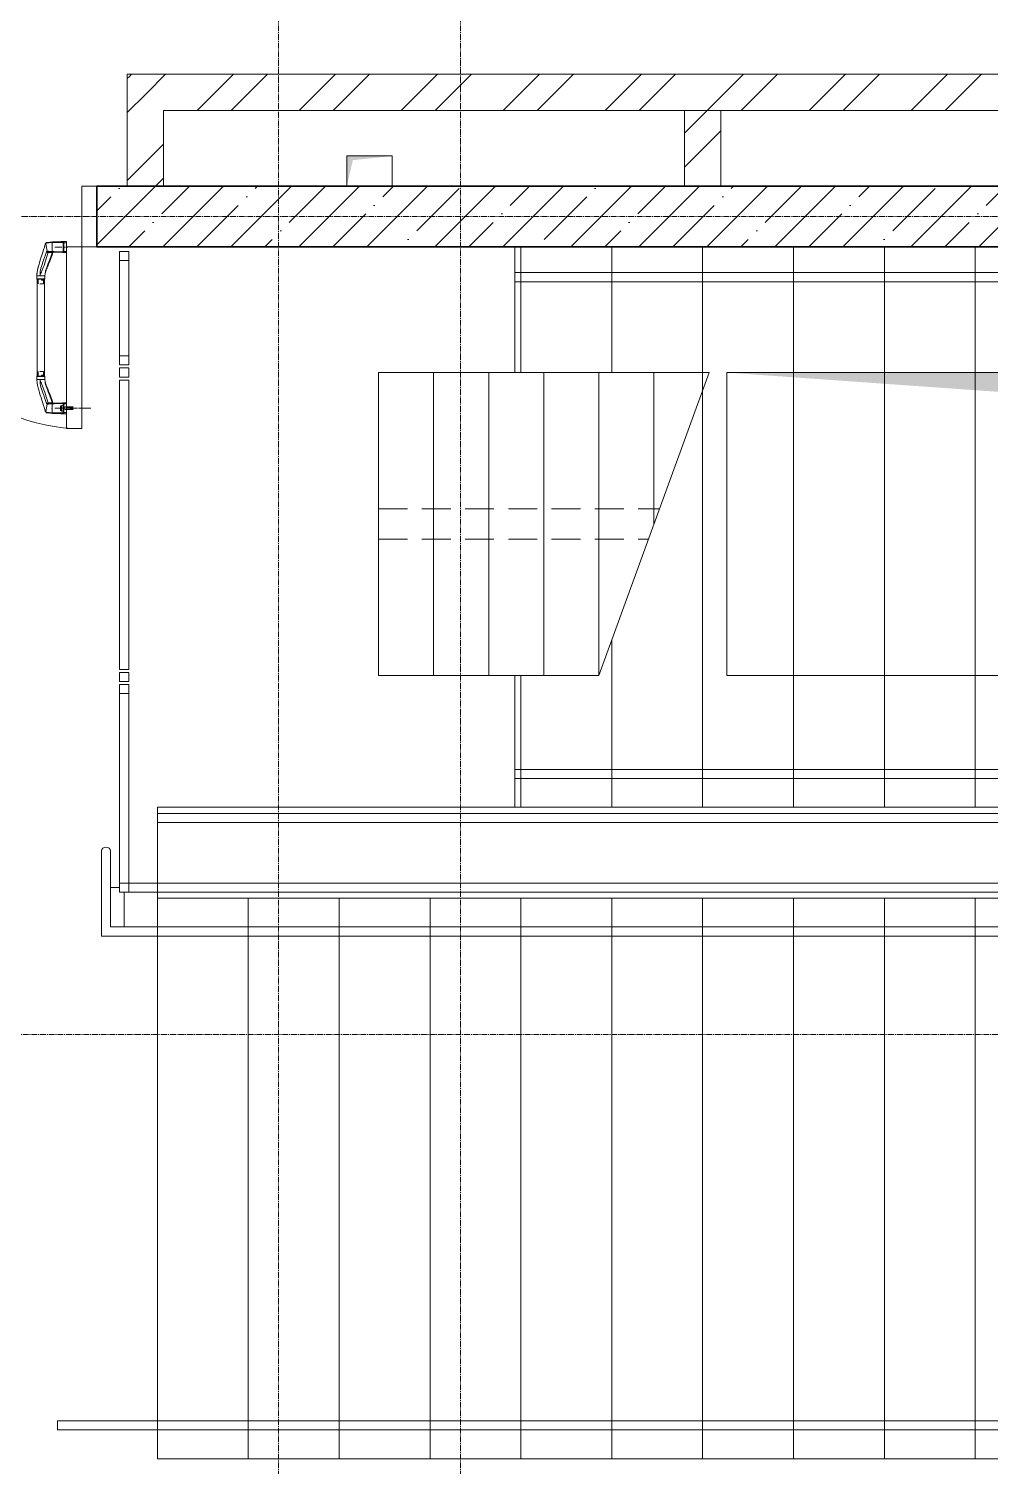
# Model space of a CAD drawing. Header units: millimetres. Extents: x -231292 to 573618, y -153144 to 564035.
# Drawn here: x 114704 to 117878, y 434977 to 439722 of the extents above; entities that cross this region are included whole.
import ezdxf

# ---------------------------------------------------------------- set-up
doc = ezdxf.new("R2010")
doc.units = ezdxf.units.MM
for name, pattern in [('CENTER2', [28.575, 19.05, -3.175, 3.175, -3.175]), ('CENTERLINE', [30, 12, -1.5, 3, -1.5, 12]), ('HIDDEN', [9.525, 6.35, -3.175])]:
    doc.linetypes.add(name, pattern=pattern)
doc.layers.get('0').update_dxf_attribs({"color": 250})
for name, color, linetype, lineweight in [('АР_Двери', 250, 'Continuous', 9), ('АР_Двери_внутренние_антипаника', 250, 'Continuous', 0), ('АР_ЛК_Перила', 250, 'Continuous', 0), ('АР_Стены ЖБ', 250, 'Continuous', 35), ('АР_Стены кирпич', 250, 'Continuous', 20), ('АР_Ф_ЛК', 250, 'Continuous', 5), ('АР_Штриховка', 250, 'Continuous', 0), ('КМ_конструкции', 250, 'Continuous', 5), ('ОВ_Кондиционирование', 250, 'Continuous', 5), ('РД_Ограждения', 250, 'Continuous', 5), ('РД_Оси_100', 250, 'Continuous', 0)]:
    doc.layers.add(name, color=color, linetype=linetype, lineweight=lineweight)
doc.layers.add('АР_Делит', color=250, linetype='Continuous', lineweight=0, plot=False)

# ---------------------------------------------------------------- blocks, each defined once
blk = doc.blocks.new('otv')
at = {"linetype": 'Continuous'}
blk.add_lwpolyline([(0, -1), (0, 0), (1, 0), (1, -1)], close=True, dxfattribs=at)
blk.add_solid([(0, -1), (0, 0), (0.1346, -0.1366), (1, 0)], dxfattribs=at)
blk = doc.blocks.new('ghs')
at = {"layer": 'КМ_конструкции', "lineweight": 0}
for points in [[(689815.5, -150513), (689785.5, -150513), (689785.5, -150543), (689815.5, -150543)], [(690130.5, -150513), (690160.5, -150513), (690160.5, -150543), (690130.5, -150543)], [(690170.5, -150513), (690200.5, -150513), (690200.5, -150543), (690170.5, -150543)], [(690210.5, -150543), (691165.5, -150543), (691165.5, -150513), (690210.5, -150513)], [(691175.5, -150513), (691205.5, -150513), (691205.5, -150543), (691175.5, -150543)], [(691215.5, -150513), (691245.5, -150513), (691245.5, -150543), (691215.5, -150543)], [(691870.5, -150513), (691900.5, -150513), (691900.5, -150543), (691870.5, -150543)]]:
    blk.add_lwpolyline(points, close=True, dxfattribs=at)
blk = doc.blocks.new('UUNEW01NEW00')
at = {"layer": 'АР_Двери_внутренние_антипаника', "color": 40, "linetype": 'Continuous'}
for p, q in [((-9.1, 24), (9.1, 24)), ((-9.1, 19.3), (-9.1, 24)), ((9.1, 24), (9.1, 19.3)), ((-8.8, 1.3), (-13.2, -0.1)), ((-9, 18.2), (-9.1, 19.3)), ((-9, 17.1), (-9, 18.2)), ((-8.5, 1.5), (-9, 17.1)), ((-8.5, 1.5), (-8.8, 1.3)), ((8.3, 0.5), (8, -3.9)), ((-53, -19.5), (-53, -12.4)), ((-53, -24.6), (-53, -19.5)), ((-47.5, -11.9), (-52.5, -11.9)), ((-47.5, -11.9), (-46.3, -11.8)), ((-45.1, -11.7), (-46.3, -11.8)), ((-44.4, -11.5), (-45.1, -11.7)), ((-42.2, -11), (-44.4, -11.6)), ((-40, -10.4), (-42.2, -11)), ((-38, -9.7), (-40, -10.4)), ((-36.1, -9), (-38, -9.7)), ((-37.6, -23.9), (-36.2, -23.6)), ((-36.2, -23.6), (-35.1, -23.3)), ((-34.2, -8.3), (-36.1, -9)), ((-35.1, -23.3), (-34.2, -23.1)), ((-32.1, -7.5), (-34.2, -8.3)), ((-34.2, -23.1), (-33.1, -22.8)), ((-33.1, -22.8), (-31.7, -22.5)), ((-30.3, -6.7), (-32.1, -7.5)), ((-31.7, -22.5), (-30.1, -22)), ((-28.2, -5.9), (-30.3, -6.7)), ((-30.1, -22), (-28.2, -21.5)), ((-25.9, -4.9), (-28.2, -5.9)), ((-28.2, -21.5), (-26, -20.8)), ((-26, -20.8), (-23.3, -20)), ((-23.3, -3.9), (-25.9, -4.9)), ((-20.4, -2.7), (-23.3, -3.9)), ((-23.3, -20), (-20.2, -19.1)), ((-17, -1.5), (-20.4, -2.7)), ((-20.2, -19.1), (-17.7, -18.3)), ((-17.7, -18.3), (-14.9, -17.4)), ((-13.2, -0.1), (-17, -1.5)), ((-14.9, -17.4), (-11.8, -16.4)), ((-11.8, -16.4), (-8.3, -15.3)), ((-8.3, -15.3), (-4.5, -14.1)), ((-4.5, -14.1), (-0.2, -12.7)), ((-0.2, -12.7), (4.6, -11.2)), ((4.6, -11.2), (5.6, -10.9)), ((5.6, -10.9), (6.4, -10.5)), ((6.4, -10.5), (7.3, -9.6)), ((7.3, -9.6), (7.6, -8.9)), ((7.6, -8.9), (7.7, -8.7)), ((8, -3.9), (7.7, -8.6)), ((7.7, -8.7), (7.7, -8.6)), ((-52.5, -25.1), (-47.5, -25.1)), ((-47.5, -25.1), (-45.1, -25)), ((-45.1, -25), (-44.1, -24.9)), ((-44.1, -24.9), (-43.6, -24.9)), ((-43.6, -24.9), (-43, -24.8)), ((-43, -24.8), (-42.4, -24.8)), ((-42.4, -24.8), (-41.8, -24.7)), ((-41.8, -24.7), (-41.1, -24.6)), ((-41.1, -24.6), (-39.3, -24.3)), ((-39.3, -24.3), (-37.6, -23.9))]:
    blk.add_line(p, q, dxfattribs=at)
at = {"layer": 'АР_Двери_внутренние_антипаника', "color": 1, "linetype": 'Continuous'}
for p, q in [((-7.1, 24), (-7.1, 19.6)), ((7.1, 19.6), (7.1, 24)), ((-9.3, 0.2), (-14.4, -1.5)), ((-9.2, 0.8), (-9.3, 0.2)), ((-9.3, -0.1), (-9.3, 0.2)), ((-9.2, 0.2), (-9.3, 0.2)), ((-9.1, 1), (-9.2, 0.8)), ((-8.9, 0.5), (-9.2, 0.2)), ((-9.1, 19.3), (-8.9, 19.4)), ((-9.1, 19.3), (-9, 18.8)), ((-9, 1.2), (-9.1, 1)), ((-9, 18.8), (-8.8, 18.6)), ((-8.8, 1.3), (-9, 1.2)), ((-8.9, 19.4), (-8.5, 19.5)), ((-8.7, 0.8), (-8.9, 0.5)), ((-8.8, 18.6), (-8.6, 18.4)), ((-8.6, 0.9), (-8.7, 0.8)), ((-8.6, 18.4), (-8.4, 18.2)), ((-8.6, 1), (-8.6, 0.9)), ((-8.5, 1), (-8.6, 1)), ((-8.5, 19.5), (-8.2, 19.5)), ((-8.4, 0.8), (-8.5, 1.5)), ((-8.4, 1.3), (-8.5, 1)), ((-8.4, 18.2), (-8.1, 18.1)), ((-8.4, 1.4), (-8.4, 0.4)), ((-8.3, 0.5), (-8.4, 0.8)), ((-8.4, 0.4), (-8.4, -0.4)), ((-8.4, 0.4), (-8.3, 0.4)), ((-8.1, 0.2), (-8.3, 0.5)), ((-8.2, 19.5), (-7.8, 19.6)), ((-8.1, 18.1), (-7.6, 18)), ((-7.8, 0.1), (-8.1, 0.2)), ((-7.8, 19.6), (-7.5, 19.6)), ((-7.4, 0), (-7.8, 0.1)), ((-7.5, 18.3), (-7.6, 18.2)), ((-7.6, 18.2), (-7.6, 18)), ((-7.6, 18), (-7.6, 16.2)), ((-7.6, 16.2), (-7.6, 14.1)), ((-7.6, 14.1), (-7.6, 12.2)), ((-7.6, 12.2), (-7.6, 9.8)), ((-7.6, 9.8), (-7.6, 7.8)), ((-7.6, 7.8), (-7.6, 6.2)), ((-7.6, 6.2), (-7.6, 4.7)), ((-7.6, 4.7), (-7.5, 3.2)), ((-7.5, 19.6), (-7.1, 19.6)), ((-7.4, 18.3), (-7.5, 18.3)), ((-7.5, 3.2), (-7.5, 1.6)), ((-7.5, 1.6), (-7.4, 0)), ((-7.5, 0), (-7.5, 0)), ((-7.5, 0), (-7.3, 0)), ((-7.3, 18.3), (-7.4, 18.3)), ((-7.4, 0), (7.4, 0)), ((-7.2, 18.3), (-7.3, 18.3)), ((-7.3, 0), (7.3, 0)), ((-7.1, 18.3), (-7.2, 18.3)), ((-7.1, 19.6), (7.1, 19.6)), ((-7.1, 19.6), (-7.1, 18.3)), ((7.1, 18.3), (-7.1, 18.3)), ((-3.5, 16), (-4.6, 16.4)), ((-4.6, 16.4), (-4.6, 16.3)), ((-3.5, 15.9), (-4.6, 16.3)), ((-4.6, 16.3), (-3.8, 14.8)), ((-3.8, 14.8), (-3.3, 14.8)), ((-3, 14.7), (-3.8, 14.7)), ((-3.8, 14.7), (-3.8, 14.6)), ((-3, 14.6), (-3.8, 14.6)), ((-3.8, 14.6), (-3.8, 13.7)), ((-3.8, 13.7), (-3, 13.7)), ((-3.3, 14.8), (-3.6, 15.5)), ((-3.6, 15.5), (-2.7, 15.3)), ((-3.3, 14.9), (-3.6, 15.5)), ((-2.3, 15.7), (-3.5, 16)), ((-2.3, 15.6), (-3.5, 15.9)), ((-3.1, 14.4), (-3.4, 14.4)), ((-3.4, 14.4), (-3.4, 13.9)), ((-3.4, 14), (-3.1, 14)), ((-3.4, 13.9), (-3.1, 13.9)), ((-3.3, 14.9), (-3.3, 14.8)), ((-3, 14.4), (-3.1, 14.4)), ((-3.1, 14), (-3.1, 13.9)), ((-3.1, 14), (-3, 14)), ((-3.1, 13.9), (-3, 13.9)), ((-3, 14.7), (-3, 14.6)), ((-2.9, 14.7), (-3, 14.7)), ((-2.9, 14.6), (-3, 14.6)), ((-2.9, 14.4), (-3, 14.4)), ((-3, 14.4), (-3, 14.4)), ((-3, 14.4), (-3, 14.4)), ((-3, 14), (-3, 14)), ((-3, 14), (-3, 14)), ((-3, 14), (-2.9, 14)), ((-3, 13.9), (-3, 13.9)), ((-3, 13.9), (-3, 13.9)), ((-3, 13.9), (-2.9, 13.9)), ((-3, 13.7), (-2.9, 13.7)), ((-2.8, 14.7), (-2.9, 14.7)), ((-2.9, 14.7), (-2.9, 14.7)), ((-2.8, 14.5), (-2.9, 14.6)), ((-2.9, 14.6), (-2.9, 14.6)), ((-2.9, 14.3), (-2.9, 14.4)), ((-2.9, 14.3), (-2.9, 14.3)), ((-2.9, 14.3), (-2.9, 14.3)), ((-2.9, 14.3), (-2.9, 14.3)), ((-2.9, 14), (-2.9, 14.3)), ((-2.9, 14.1), (-2.9, 14)), ((-2.9, 14), (-2.9, 14.1)), ((-2.9, 14.1), (-2.9, 14.1)), ((-2.9, 14.1), (-2.9, 14.1)), ((-2.9, 14.1), (-2.9, 14.1)), ((-2.9, 14), (-2.9, 14)), ((-2.9, 13.9), (-2.9, 14)), ((-2.9, 14), (-2.9, 14)), ((-2.9, 14), (-2.9, 14)), ((-2.9, 13.9), (-2.9, 13.9)), ((-2.9, 13.9), (-2.9, 13.9)), ((-2.9, 13.7), (-2.8, 13.7)), ((-2.7, 14.6), (-2.8, 14.7)), ((-2.7, 14.5), (-2.8, 14.5)), ((-2.8, 13.7), (-2.8, 13.8)), ((-2.8, 13.8), (-2.7, 13.8)), ((-2.7, 15.3), (-1.7, 15.1)), ((-2.6, 14.6), (-2.7, 14.6)), ((-2.6, 14.5), (-2.7, 14.5)), ((-2.7, 13.8), (-2.6, 13.8)), ((-2.6, 14.5), (-2.6, 14.6)), ((-2.6, 14.6), (-2.6, 14.6)), ((-2.6, 14.4), (-2.6, 14.5)), ((-2.5, 14.5), (-2.6, 14.5)), ((-2.5, 14.4), (-2.6, 14.4)), ((-2.6, 14.4), (-2.6, 14.4)), ((-2.6, 13.8), (-2.6, 13.9)), ((-2.6, 13.9), (-2.5, 13.9)), ((-2.5, 14.4), (-2.5, 14.5)), ((-2.5, 14.4), (-2.5, 14.3)), ((-2.5, 14.3), (-2.5, 14.4)), ((-2.5, 14), (-2.5, 14.3)), ((-2.5, 13.9), (-2.5, 14)), ((-1, 15.5), (-2.3, 15.7)), ((-1, 15.4), (-2.3, 15.6)), ((-2.2, 14.5), (-2.3, 14.5)), ((-2.3, 14.5), (-2.3, 14.4)), ((-2.3, 14.4), (-2.3, 14.3)), ((-2.2, 14.4), (-2.3, 14.4)), ((-2.3, 14.4), (-2.3, 14.3)), ((-2.3, 14.3), (-2.3, 14)), ((-2.3, 14), (-2.3, 13.9)), ((-2.3, 13.9), (-2.3, 13.9)), ((-2.3, 13.9), (-2.2, 13.8)), ((-2.1, 14.6), (-2.2, 14.6)), ((-2.2, 14.6), (-2.2, 14.5)), ((-2.1, 14.5), (-2.2, 14.5)), ((-2.2, 14.5), (-2.2, 14.4)), ((-2.2, 13.8), (-2.2, 13.8)), ((-2.2, 13.8), (-2.1, 13.8)), ((-2, 14.7), (-2.1, 14.6)), ((-2, 14.6), (-2.1, 14.5)), ((-2.1, 14.6), (-2.1, 14.6)), ((-2.1, 14.5), (-2.1, 14.5)), ((-2.1, 13.8), (-2, 13.7)), ((-1.9, 14.7), (-2, 14.7)), ((-1.9, 14.6), (-2, 14.6)), ((-2, 13.7), (-2, 13.7)), ((-2, 13.7), (-1.9, 13.7)), ((-1.8, 14.7), (-1.9, 14.7)), ((-1.8, 14.6), (-1.9, 14.6)), ((-1.8, 14.4), (-1.9, 14.4)), ((-1.9, 14.4), (-1.9, 14.3)), ((-1.9, 14.3), (-1.9, 14)), ((-1.9, 14.3), (-1.9, 14.3)), ((-1.9, 14.3), (-1.9, 14.3)), ((-1.9, 14.3), (-1.9, 14.3)), ((-1.9, 14.1), (-1.9, 14.1)), ((-1.9, 14.1), (-1.9, 14.1)), ((-1.9, 14.1), (-1.9, 14.1)), ((-1.9, 14.1), (-1.8, 14)), ((-1.9, 14), (-1.9, 14)), ((-1.9, 14), (-1.9, 14)), ((-1.9, 14), (-1.9, 13.9)), ((-1.9, 13.9), (-1.8, 13.9)), ((-1.9, 13.7), (-1.8, 13.7)), ((-1.8, 14.7), (-1.8, 14.6)), ((-1.5, 14.7), (-1.8, 14.7)), ((-1.5, 14.6), (-1.8, 14.6)), ((-1.7, 14.4), (-1.8, 14.4)), ((-1.8, 14.4), (-1.8, 14.4)), ((-1.8, 14.4), (-1.8, 14.4)), ((-1.8, 14), (-1.8, 14)), ((-1.8, 14), (-1.8, 14)), ((-1.8, 14), (-1.7, 14)), ((-1.8, 13.9), (-1.8, 13.9)), ((-1.8, 13.9), (-1.8, 13.9)), ((-1.8, 13.9), (-1.7, 13.9)), ((-1.8, 13.7), (-1.5, 13.7)), ((-1.7, 15.1), (-0.7, 15)), ((-1.7, 14.4), (-1.7, 14.4)), ((-1.6, 14.4), (-1.7, 14.4)), ((-1.7, 14), (-1.7, 13.9)), ((-1.7, 14), (-1.7, 14)), ((-1.7, 14), (-1.6, 14)), ((-1.7, 13.9), (-1.6, 13.9)), ((-1.7, 13.9), (-1.7, 13.9)), ((-1.5, 14.4), (-1.6, 14.4)), ((-1.6, 14.4), (-1.6, 14.4)), ((-1.6, 14), (-1.6, 13.9)), ((-1.6, 14), (-1.6, 14)), ((-1.6, 14), (-1.5, 14)), ((-1.6, 13.9), (-1.6, 13.9)), ((-1.6, 13.9), (-1.5, 13.9)), ((-1.5, 14.7), (-1.5, 14.6)), ((-1.4, 14.7), (-1.5, 14.7)), ((-1.4, 14.6), (-1.5, 14.6)), ((-1.4, 14.3), (-1.5, 14.4)), ((-1.5, 14.4), (-1.5, 14.4)), ((-1.5, 14.4), (-1.5, 14.4)), ((-1.5, 14), (-1.4, 14.1)), ((-1.5, 14), (-1.5, 14)), ((-1.5, 14), (-1.5, 14)), ((-1.5, 14), (-1.5, 14)), ((-1.5, 13.9), (-1.5, 13.9)), ((-1.5, 13.9), (-1.5, 13.9)), ((-1.5, 13.9), (-1.5, 13.9)), ((-1.5, 13.9), (-1.4, 13.9)), ((-1.5, 13.7), (-1.4, 13.7)), ((-1.3, 14.7), (-1.4, 14.7)), ((-1.3, 14.6), (-1.4, 14.6)), ((-1.4, 14.3), (-1.4, 14.3)), ((-1.4, 14.3), (-1.4, 14.3)), ((-1.4, 14.3), (-1.4, 14.3)), ((-1.4, 14), (-1.4, 14.3)), ((-1.4, 14.1), (-1.4, 14)), ((-1.4, 14.1), (-1.4, 14.1)), ((-1.4, 14.1), (-1.4, 14.1)), ((-1.4, 14.1), (-1.4, 14.1)), ((-1.4, 13.9), (-1.4, 14)), ((-1.4, 14), (-1.4, 14)), ((-1.4, 14), (-1.4, 14)), ((-1.4, 13.7), (-1.3, 13.7)), ((-1.2, 14.6), (-1.3, 14.7)), ((-1.3, 14.7), (-1.3, 14.7)), ((-1.3, 14.5), (-1.3, 14.6)), ((-1.2, 14.5), (-1.3, 14.5)), ((-1.3, 13.7), (-1.2, 13.8)), ((-1.1, 14.6), (-1.2, 14.6)), ((-1.1, 14.5), (-1.2, 14.5)), ((-1.2, 13.8), (-1.2, 13.8)), ((-1.2, 13.8), (-1.1, 13.8)), ((-1.1, 14.5), (-1.1, 14.6)), ((-1.1, 14.6), (-1.1, 14.6)), ((-1.1, 14.4), (-1.1, 14.5)), ((-1, 14.5), (-1.1, 14.5)), ((-1, 14.4), (-1.1, 14.4)), ((-1.1, 14.4), (-1.1, 14.4)), ((-1.1, 13.8), (-1.1, 13.9)), ((-1.1, 13.9), (-1, 13.9)), ((0, 16.5), (-1, 15.5)), ((0, 16.4), (-1, 15.4)), ((-1, 15.5), (-1, 15.4)), ((-1, 14.4), (-1, 14.5)), ((-1, 14.3), (-1, 14.4)), ((-1, 14.4), (-1, 14.3)), ((-1, 14), (-1, 14.3)), ((-1, 13.9), (-1, 14)), ((0, 14.7), (-0.8, 14.7)), ((-0.8, 14.7), (-0.8, 14.6)), ((0, 14.6), (-0.8, 14.6)), ((-0.8, 14.6), (-0.8, 13.7)), ((-0.8, 13.7), (-0.4, 13.7)), ((-0.7, 15), (0, 15.7)), ((-0.1, 14.4), (-0.4, 14.4)), ((-0.4, 14.4), (-0.4, 14.2)), ((-0.4, 14.3), (-0.1, 14.3)), ((-0.4, 14.2), (-0.1, 14.2)), ((-0.4, 14.1), (-0.2, 14.1)), ((-0.4, 13.7), (-0.4, 14.1)), ((-0.2, 14.1), (0, 13.7)), ((0, 14.4), (-0.1, 14.4)), ((-0.1, 14.4), (-0.1, 14.4)), ((-0.1, 14.4), (-0.1, 14.4)), ((-0.1, 14.3), (-0.1, 14.2)), ((-0.1, 14.3), (-0.1, 14.3)), ((-0.1, 14.3), (-0.1, 14.3)), ((-0.1, 14.3), (0, 14.3)), ((-0.1, 14.2), (-0.1, 14.2)), ((-0.1, 14.2), (-0.1, 14.2)), ((-0.1, 14.2), (0, 14.2)), ((0, 16.5), (0, 16.4)), ((1, 15.5), (0, 16.5)), ((1, 15.4), (0, 16.4)), ((0, 15.7), (0.7, 15)), ((0, 14.7), (0, 14.6)), ((0.1, 14.7), (0, 14.7)), ((0.1, 14.6), (0, 14.6)), ((0, 14.3), (0, 14.4)), ((0, 14.4), (0, 14.4)), ((0, 14.3), (0, 14.4)), ((0, 14.4), (0, 14.4)), ((0, 14.4), (0, 14.4)), ((0, 14.4), (0, 14.4)), ((0, 14.4), (0, 14.4)), ((0, 14.3), (0, 14.3)), ((0, 14.3), (0, 14.3)), ((0, 14.3), (0, 14.3)), ((0, 14.2), (0, 14.3)), ((0, 14.3), (0, 14.3)), ((0, 14.3), (0, 14.3)), ((0, 14.3), (0, 14.3)), ((0, 14.2), (0, 14.2)), ((0, 14.2), (0, 14.2)), ((0, 13.7), (0.5, 13.7)), ((0.2, 14.7), (0.1, 14.7)), ((0.2, 14.6), (0.1, 14.6)), ((0.3, 14.6), (0.2, 14.7)), ((0.2, 14.7), (0.2, 14.7)), ((0.2, 14.5), (0.2, 14.6)), ((0.3, 14.5), (0.2, 14.5)), ((0.5, 13.7), (0.2, 14.1)), ((0.2, 14.1), (0.3, 14.1)), ((0.4, 14.6), (0.3, 14.6)), ((0.4, 14.5), (0.3, 14.5)), ((0.3, 14.1), (0.4, 14.2)), ((0.3, 14.1), (0.3, 14.1)), ((0.5, 13.8), (0.3, 14.1)), ((0.4, 14.5), (0.4, 14.6)), ((0.4, 14.6), (0.4, 14.6)), ((0.4, 14.4), (0.4, 14.5)), ((0.4, 14.4), (0.4, 14.5)), ((0.4, 14.5), (0.4, 14.5)), ((0.4, 14.3), (0.4, 14.4)), ((0.4, 14.4), (0.4, 14.4)), ((0.4, 14.4), (0.4, 14.4)), ((0.4, 14.2), (0.4, 14.3)), ((0.4, 14.3), (0.4, 14.3)), ((0.4, 14.2), (0.4, 14.2)), ((0.5, 13.8), (0.5, 13.7)), ((0.7, 15), (1.7, 15.1)), ((0.7, 14.7), (0.7, 14.6)), ((1.4, 14.7), (0.7, 14.7)), ((1.4, 14.6), (0.7, 14.6)), ((0.7, 14.6), (0.7, 13.7)), ((0.7, 13.7), (1.1, 13.7)), ((2.3, 15.7), (1, 15.5)), ((2.3, 15.6), (1, 15.4)), ((1, 15.5), (1, 15.4)), ((1.1, 13.7), (1.1, 14.3)), ((1.1, 14.3), (1.2, 14.3)), ((1.2, 14.3), (1.5, 13.7)), ((1.4, 14.7), (1.4, 14.6)), ((1.6, 14.2), (1.4, 14.7)), ((1.6, 14.1), (1.4, 14.6)), ((1.5, 13.7), (1.8, 13.7)), ((1.6, 14.2), (1.6, 14.1)), ((1.7, 14.2), (1.6, 14.2)), ((1.7, 14.1), (1.6, 14.1)), ((1.7, 15.1), (2.7, 15.3)), ((1.9, 14.7), (1.7, 14.2)), ((1.9, 14.6), (1.7, 14.1)), ((1.7, 14.2), (1.7, 14.1)), ((1.8, 13.7), (2, 14.3)), ((1.9, 14.7), (1.9, 14.6)), ((2.5, 14.7), (1.9, 14.7)), ((2.5, 14.6), (1.9, 14.6)), ((2, 14.3), (2.2, 14.3)), ((2.2, 14.3), (2.2, 13.7)), ((2.2, 13.7), (2.5, 13.7)), ((3.5, 16), (2.3, 15.7)), ((3.5, 15.9), (2.3, 15.6)), ((2.5, 14.7), (2.5, 14.6)), ((2.5, 13.7), (2.5, 14.6)), ((2.7, 15.3), (3.6, 15.5)), ((3.1, 14.7), (2.7, 13.8)), ((3.1, 14.6), (2.7, 13.7)), ((2.7, 13.8), (2.7, 13.7)), ((2.7, 13.7), (3.2, 13.7)), ((3.1, 14.7), (3.1, 14.6)), ((3.9, 14.7), (3.1, 14.7)), ((3.9, 14.6), (3.1, 14.6)), ((3.2, 13.7), (3.2, 13.9)), ((3.2, 13.9), (3.8, 13.9)), ((3.6, 15.5), (3.3, 14.8)), ((3.6, 15.5), (3.3, 14.9)), ((3.3, 14.9), (3.3, 14.8)), ((3.3, 14.8), (3.8, 14.8)), ((3.4, 14.3), (3.3, 14)), ((3.3, 14.1), (3.7, 14.1)), ((3.3, 14), (3.7, 14)), ((3.6, 14.3), (3.4, 14.3)), ((4.6, 16.4), (3.5, 16)), ((4.6, 16.3), (3.5, 15.9)), ((3.7, 14), (3.6, 14.3)), ((3.8, 14.8), (4.6, 16.3)), ((3.8, 13.9), (3.8, 13.7)), ((3.8, 13.7), (4.2, 13.7)), ((3.9, 14.7), (3.9, 14.6)), ((4.2, 13.8), (3.9, 14.7)), ((4.2, 13.7), (3.9, 14.6)), ((4.2, 13.8), (4.2, 13.7)), ((4.6, 16.4), (4.6, 16.3)), ((6.7, -9.4), (7.3, 0)), ((7.1, 19.6), (7.1, 18.3)), ((7.1, 19.6), (7.5, 19.6)), ((7.2, 18.3), (7.1, 18.3)), ((7.3, 18.3), (7.2, 18.3)), ((7.5, 18.3), (7.3, 18.3)), ((7.4, 0), (7.5, 2)), ((7.8, 0.1), (7.4, 0)), ((7.5, 19.6), (7.8, 19.6)), ((7.6, 18.2), (7.5, 18.3)), ((7.5, 2), (7.6, 4)), ((7.6, 18), (7.6, 18.2)), ((7.6, 18), (8.1, 18.1)), ((7.6, 16.2), (7.6, 18)), ((7.6, 14.2), (7.6, 16.2)), ((7.6, 12.3), (7.6, 14.2)), ((7.6, 9.9), (7.6, 12.3)), ((7.6, 8), (7.6, 9.9)), ((7.6, 5.9), (7.6, 8)), ((7.6, 4), (7.6, 5.9)), ((7.8, 19.6), (8.2, 19.5)), ((8.1, 0.2), (7.8, 0.1)), ((8.1, 18.1), (8.4, 18.2)), ((8.3, 0.5), (8.1, 0.2)), ((8.2, 19.5), (8.5, 19.5)), ((8.4, 0.8), (8.3, 0.5)), ((8.4, 18.2), (8.6, 18.4)), ((8.5, 19.5), (8.9, 19.4)), ((8.6, 18.4), (8.8, 18.6)), ((8.8, 18.6), (9, 18.8)), ((8.9, 19.4), (9.1, 19.3)), ((9, 18.8), (9.1, 19.3)), ((-52.5, -11.9), (-52.5, -19.8)), ((-52.5, -19.8), (-52.5, -25.1)), ((-47.5, -11.9), (-47.5, -19.8)), ((-47.5, -11.9), (-47.5, -11.9)), ((-47.5, -19.8), (-46, -19.6)), ((-45.9, -19.8), (-47.5, -19.8)), ((-47.5, -19.8), (-47.5, -25.1)), ((-46, -19.6), (-44.5, -19.2)), ((-44.3, -19.8), (-45.9, -19.8)), ((-43.1, -11.4), (-44.5, -11.6)), ((-44.5, -19.2), (-42.9, -18.5)), ((-42.5, -19.7), (-44.3, -19.8)), ((-41.6, -11.2), (-43.1, -11.4)), ((-42.9, -18.5), (-41.3, -17.7)), ((-40.6, -19.6), (-42.5, -19.7)), ((-39.3, -10.7), (-41.6, -11.2)), ((-41.3, -17.7), (-39, -16.7)), ((-37.8, -19.2), (-40.6, -19.6)), ((-36.7, -9.9), (-39.3, -10.7)), ((-39, -16.7), (-36.4, -15.7)), ((-34.9, -18.5), (-37.8, -19.2)), ((-33.8, -8.9), (-36.7, -9.9)), ((-36.4, -15.7), (-33.5, -14.5)), ((-31.9, -17.6), (-34.9, -18.5)), ((-30.7, -7.7), (-33.8, -8.9)), ((-33.5, -14.5), (-30.3, -13.4)), ((-28.7, -16.6), (-31.9, -17.6)), ((-27.2, -6.3), (-30.7, -7.7)), ((-30.3, -13.4), (-26.8, -12.1)), ((-25.2, -15.3), (-28.7, -16.6)), ((-23.3, -4.8), (-27.2, -6.3)), ((-26.8, -12.1), (-22.9, -10.9)), ((-21.4, -13.9), (-25.2, -15.3)), ((-19.1, -3.2), (-23.3, -4.8)), ((-22.9, -10.9), (-18.7, -9.6)), ((-17.3, -12.4), (-21.4, -13.9)), ((-14.4, -1.5), (-19.1, -3.2)), ((-18.7, -9.6), (-14, -8.2)), ((-12.8, -10.8), (-17.3, -12.4)), ((-14, -8.2), (-8.8, -6.6)), ((-7.8, -9.1), (-12.8, -10.8)), ((-9, -3.8), (-9.3, -0.1)), ((-8.8, -6.6), (-9, -3.8)), ((-8.8, -6.6), (-8.8, -6.6)), ((-8.8, -7.3), (-8.8, -6.6)), ((-8.8, -6.6), (-8.7, -6.6)), ((-8.5, -8.1), (-8.8, -7.3)), ((-8.7, -6.6), (-8.6, -6.6)), ((-8.6, -6.6), (-8.4, -6.7)), ((-8.2, -8.7), (-8.5, -8.1)), ((-8.4, -0.4), (-8.3, -0.9)), ((-8.4, -6.7), (-8.1, -6.7)), ((-8.3, -0.9), (-8.3, -1.1)), ((-8.3, -1.1), (-8.3, -1.1)), ((-8.3, -1.2), (-8.2, -1.2)), ((-8.2, -1.2), (-8.2, -1.2)), ((-8.2, -1.2), (-8.2, -1.5)), ((-8.2, -1.5), (-8.2, -1.5)), ((-7.8, -9.1), (-8.2, -8.7)), ((-8.1, -6.7), (-8, -6.6)), ((-8, -7.1), (-8.1, -6.7)), ((-8.1, -6.7), (-8.1, -6.7)), ((-8, -6.6), (-8, -6.6)), ((-8, -6.6), (-7.9, -6.6)), ((-7.6, -7.6), (-8, -7.1)), ((-7.8, -6.9), (-7.9, -6.6)), ((-7.9, -6.6), (-7.9, -6.7)), ((-7.9, -6.7), (-7.9, -6.6)), ((-7.5, -7.2), (-7.8, -6.9)), ((-7.4, -8.9), (-7.8, -9.1)), ((-7.2, -8), (-7.6, -7.6)), ((-7.2, -7.4), (-7.5, -7.2)), ((-7.1, -8.7), (-7.4, -8.9)), ((-7.3, 0), (-7.2, -1.7)), ((-7.2, -1.7), (-7.2, -3.1)), ((-7.2, -3.1), (-7.1, -4.5)), ((-6.9, -7.4), (-7.2, -7.4)), ((-6.7, -8.2), (-7.2, -8)), ((-7.1, -4.5), (-7, -6)), ((-6.7, -8.2), (-7.1, -8.7)), ((-7, -6), (-6.9, -7.4)), ((-6.9, -7.4), (-6.8, -7.5)), ((-6.8, -7.5), (-6.8, -7.5)), ((-6.8, -7.5), (-6.8, -7.6)), ((-6.8, -7.6), (-6.8, -7.6)), ((-6.8, -7.6), (-6.8, -7.6)), ((-6.8, -7.6), (-6.8, -7.6)), ((-6.8, -7.6), (-6.8, -7.6)), ((-6.8, -7.6), (-6.8, -7.6)), ((-6.8, -7.6), (-6.8, -7.6)), ((-6.8, -7.6), (-6.8, -7.6)), ((-6.8, -7.6), (-6.8, -7.6)), ((-6.8, -7.6), (-6.8, -7.6)), ((-6.8, -7.6), (-6.8, -7.6)), ((-6.8, -7.6), (-6.8, -7.6)), ((-6.8, -7.6), (-6.8, -7.6)), ((-6.8, -7.6), (-6.8, -7.6)), ((-6.8, -7.6), (-6.7, -7.8)), ((-6.7, -7.8), (-6.6, -8)), ((-6.6, -8), (-6.7, -8.1)), ((-6.7, -8.1), (-6.7, -8.2)), ((-6.7, -8.2), (5.6, -10.6)), ((5.6, -10.6), (6.3, -10)), ((5.6, -10.6), (6, -10.6)), ((6, -10.6), (6.3, -10.5)), ((6.3, -10), (6.6, -9.7)), ((6.3, -10.5), (6.4, -10.5)), ((6.6, -9.7), (6.7, -9.4)), ((6.7, -9.4), (7.1, -9.3)), ((7.1, -9.3), (7.4, -9.1)), ((7.4, -9.1), (7.6, -8.9)), ((8.3, -0.4), (8.3, -0.3)), ((-52.5, -25.1), (-47.5, -25.1))]:
    blk.add_line(p, q, dxfattribs=at)
at = {"layer": 'АР_Двери_внутренние_антипаника', "color": 1, "linetype": 'CENTERLINE'}
blk.add_line((0, 4.4), (0, 26), dxfattribs=at)
at = {"layer": 'АР_Двери_внутренние_антипаника', "color": 1, "linetype": 'HIDDEN'}
for p, q in [((-60.5, -14), (-53, -14)), ((-60.5, -14), (-60.5, -23)), ((-60.5, -23), (-53, -23)), ((-54.5, -17.6), (-54.5, -14.1)), ((-54.5, -14.1), (-53, -14.1)), ((-54.5, -17.6), (-53, -17.6))]:
    blk.add_line(p, q, dxfattribs=at)
at = {"layer": 'АР_Двери_внутренние_антипаника', "color": 1, "linetype": 'Continuous'}
blk.add_arc((490.8, 29.3), 500, 183.3082, 184.1216, dxfattribs=at)
at = {"layer": 'АР_Двери_внутренние_антипаника', "color": 40, "linetype": 'Continuous'}
for centre, radius, start, end in [((-490.9, 27.7), 500, 356.9219, 359.0377), ((-52.5, -12.4), 0.5, 90, 180), ((-52.5, -24.6), 0.5, 180, 270)]:
    blk.add_arc(centre, radius, start, end, dxfattribs=at)
at = {"layer": 'АР_Двери_внутренние_антипаника', "color": 1, "linetype": 'Continuous'}
blk.add_point((0, 0), dxfattribs=at)
blk = doc.blocks.new('66NEW00')
at = {"layer": 'АР_Двери_внутренние_антипаника', "color": 40, "linetype": 'Continuous'}
for p, q in [((9.1, 0), (-9.1, 0)), ((-9.1, 0), (-9.1, -4.7)), ((9.1, -4.7), (9.1, 0)), ((-8.3, -23.5), (-8, -27.9)), ((8.5, -22.4), (9, -6.9)), ((8.5, -22.4), (8.8, -22.7)), ((8.8, -22.7), (13.2, -24.1)), ((9, -5.7), (9.1, -4.7)), ((9, -6.9), (9, -5.7)), ((-8, -27.9), (-7.7, -32.5)), ((-7.7, -32.7), (-7.7, -32.5)), ((-7.6, -32.8), (-7.7, -32.7)), ((-7.3, -33.6), (-7.6, -32.8)), ((-6.4, -34.5), (-7.3, -33.6)), ((-5.6, -34.9), (-6.4, -34.5)), ((-4.6, -35.2), (-5.6, -34.9)), ((0.2, -36.7), (-4.6, -35.2)), ((4.5, -38.1), (0.2, -36.7)), ((8.3, -39.3), (4.5, -38.1)), ((11.8, -40.4), (8.3, -39.3)), ((14.9, -41.4), (11.8, -40.4)), ((13.2, -24.1), (17, -25.5)), ((17.7, -42.3), (14.9, -41.4)), ((17, -25.5), (20.4, -26.7)), ((20.2, -43), (17.7, -42.3)), ((23.3, -44), (20.2, -43)), ((20.4, -26.7), (23.3, -27.9)), ((23.3, -27.9), (25.9, -28.9)), ((26, -44.8), (23.3, -44)), ((25.9, -28.9), (28.2, -29.9)), ((28.2, -45.4), (26, -44.8)), ((28.2, -29.9), (30.3, -30.7)), ((30.1, -46), (28.2, -45.4)), ((31.7, -46.4), (30.1, -46)), ((30.3, -30.7), (32.1, -31.4)), ((33.1, -46.8), (31.7, -46.4)), ((32.1, -31.4), (34.2, -32.3)), ((34.2, -47.1), (33.1, -46.8)), ((34.2, -32.3), (36.1, -33)), ((35.1, -47.3), (34.2, -47.1)), ((36.2, -47.6), (35.1, -47.3)), ((36.1, -33), (38, -33.7)), ((38, -33.7), (40, -34.4)), ((40, -34.4), (42.2, -35)), ((42.2, -35), (44.4, -35.5)), ((44.4, -35.5), (45.1, -35.6)), ((45.1, -35.6), (46.3, -35.8)), ((47.5, -35.8), (46.3, -35.8)), ((47.5, -35.8), (52.5, -35.8)), ((53, -43.4), (53, -36.3)), ((53, -48.6), (53, -43.4)), ((37.6, -47.9), (36.2, -47.6)), ((39.3, -48.2), (37.6, -47.9)), ((41.1, -48.6), (39.3, -48.2)), ((41.8, -48.7), (41.1, -48.6)), ((42.4, -48.7), (41.8, -48.7)), ((43, -48.8), (42.4, -48.7)), ((43.6, -48.9), (43, -48.8)), ((44.1, -48.9), (43.6, -48.9)), ((45.1, -49), (44.1, -48.9)), ((47.5, -49.1), (45.1, -49)), ((52.5, -49.1), (47.5, -49.1))]:
    blk.add_line(p, q, dxfattribs=at)
at = {"layer": 'АР_Двери_внутренние_антипаника', "color": 1, "linetype": 'Continuous'}
for p, q in [((-7.1, -4.4), (-7.1, 0)), ((7.1, 0), (7.1, -4.4)), ((-8.9, -4.6), (-9.1, -4.7)), ((-9, -5.2), (-9.1, -4.7)), ((-8.8, -5.4), (-9, -5.2)), ((-8.5, -4.5), (-8.9, -4.6)), ((-8.6, -5.6), (-8.8, -5.4)), ((-8.4, -5.7), (-8.6, -5.6)), ((-8.2, -4.4), (-8.5, -4.5)), ((-8.1, -5.8), (-8.4, -5.7)), ((-8.4, -23.1), (-8.3, -23.5)), ((-8.3, -23.5), (-8.1, -23.7)), ((-7.8, -4.4), (-8.2, -4.4)), ((-7.6, -5.9), (-8.1, -5.8)), ((-7.5, -4.4), (-7.8, -4.4)), ((-7.6, -5.8), (-7.5, -5.7)), ((-7.6, -5.9), (-7.6, -5.8)), ((-7.6, -7.7), (-7.6, -5.9)), ((-7.6, -9.8), (-7.6, -7.7)), ((-7.6, -11.7), (-7.6, -9.8)), ((-7.6, -14), (-7.6, -11.7)), ((-7.6, -16), (-7.6, -14)), ((-7.6, -18.1), (-7.6, -16)), ((-7.6, -19.9), (-7.6, -18.1)), ((-7.5, -21.9), (-7.6, -19.9)), ((-7.1, -4.4), (-7.5, -4.4)), ((-7.5, -5.7), (-7.3, -5.7)), ((-7.4, -24), (-7.5, -21.9)), ((-7.3, -5.7), (-7.2, -5.6)), ((-7.2, -5.6), (-7.1, -5.6)), ((7.1, -4.4), (-7.1, -4.4)), ((-7.1, -4.4), (-7.1, -5.6)), ((-7.1, -5.6), (7.1, -5.6)), ((7.1, -4.4), (7.1, -5.6)), ((7.5, -4.4), (7.1, -4.4)), ((7.1, -5.6), (7.2, -5.6)), ((7.2, -5.6), (7.3, -5.7)), ((7.3, -5.7), (7.4, -5.7)), ((7.4, -5.7), (7.5, -5.7)), ((7.5, -22.4), (7.4, -24)), ((7.8, -4.4), (7.5, -4.4)), ((7.5, -5.7), (7.6, -5.8)), ((7.6, -19.3), (7.5, -20.8)), ((7.5, -20.8), (7.5, -22.4)), ((8.1, -5.8), (7.6, -5.9)), ((7.6, -5.8), (7.6, -5.9)), ((7.6, -5.9), (7.6, -7.8)), ((7.6, -7.8), (7.6, -9.9)), ((7.6, -9.9), (7.6, -11.8)), ((7.6, -11.8), (7.6, -14.2)), ((7.6, -14.2), (7.6, -16.2)), ((7.6, -16.2), (7.6, -17.8)), ((7.6, -17.8), (7.6, -19.3)), ((8.2, -4.4), (7.8, -4.4)), ((8.4, -5.7), (8.1, -5.8)), ((8.1, -23.7), (8.3, -23.5)), ((8.5, -4.5), (8.2, -4.4)), ((8.3, -23.5), (8.4, -23.1)), ((8.4, -23.6), (8.3, -23.6)), ((8.6, -5.6), (8.4, -5.7)), ((8.4, -23.1), (8.5, -22.4)), ((8.4, -22.6), (8.5, -22.9)), ((8.4, -22.6), (8.4, -23.6)), ((8.4, -23.6), (8.4, -24.3)), ((8.9, -4.6), (8.5, -4.5)), ((8.5, -22.9), (8.6, -23)), ((8.8, -5.4), (8.6, -5.6)), ((8.6, -23), (8.6, -23.1)), ((8.6, -23.1), (8.7, -23.2)), ((8.7, -23.2), (8.9, -23.4)), ((9, -5.2), (8.8, -5.4)), ((8.8, -22.7), (9, -22.8)), ((9.1, -4.7), (8.9, -4.6)), ((8.9, -23.4), (9.2, -23.8)), ((9.1, -4.7), (9, -5.2)), ((9, -22.8), (9.1, -22.9)), ((9.1, -22.9), (9.2, -23.2)), ((9.2, -23.2), (9.3, -23.8)), ((-8.3, -24.4), (-8.3, -24.2)), ((-8.1, -23.7), (-7.8, -23.9)), ((-7.8, -23.9), (-7.4, -24)), ((-7.4, -33.1), (-7.6, -32.8)), ((7.4, -24), (-7.4, -24)), ((-7.1, -33.3), (-7.4, -33.1)), ((7.3, -24), (-7.3, -24)), ((-6.7, -33.3), (-7.3, -24)), ((-6.7, -33.3), (-7.1, -33.3)), ((-6.6, -33.7), (-6.7, -33.3)), ((-6.3, -34), (-6.6, -33.7)), ((-6.3, -34.5), (-6.4, -34.4)), ((-5.6, -34.5), (-6.3, -34)), ((-6, -34.6), (-6.3, -34.5)), ((-5.6, -34.5), (-6, -34.6)), ((6.7, -32.2), (-5.6, -34.5)), ((6.7, -31.8), (6.6, -32)), ((6.6, -32), (6.7, -32.1)), ((6.8, -31.6), (6.7, -31.8)), ((6.7, -32.2), (7.2, -32)), ((6.7, -32.1), (6.7, -32.2)), ((6.7, -32.2), (7.1, -32.7)), ((6.9, -31.4), (6.8, -31.5)), ((6.8, -31.5), (6.8, -31.5)), ((6.8, -31.5), (6.8, -31.5)), ((6.8, -31.5), (6.8, -31.6)), ((6.8, -31.6), (6.8, -31.6)), ((6.8, -31.6), (6.8, -31.6)), ((6.8, -31.6), (6.8, -31.6)), ((6.8, -31.6), (6.8, -31.6)), ((6.8, -31.6), (6.8, -31.6)), ((6.8, -31.6), (6.8, -31.6)), ((6.8, -31.6), (6.8, -31.6)), ((6.8, -31.6), (6.8, -31.6)), ((6.8, -31.6), (6.8, -31.6)), ((6.8, -31.6), (6.8, -31.6)), ((6.8, -31.6), (6.8, -31.6)), ((6.8, -31.6), (6.8, -31.6)), ((7, -29.9), (6.9, -31.4)), ((6.9, -31.4), (7.2, -31.3)), ((7.1, -28.5), (7, -29.9)), ((7.2, -27.1), (7.1, -28.5)), ((7.1, -32.7), (7.4, -32.9)), ((7.3, -24), (7.2, -25.6)), ((7.2, -25.6), (7.2, -27.1)), ((7.2, -31.3), (7.5, -31.2)), ((7.2, -32), (7.6, -31.6)), ((7.5, -24), (7.3, -24)), ((7.4, -24), (7.8, -23.9)), ((7.4, -32.9), (7.8, -33.1)), ((7.5, -24), (7.5, -24)), ((7.5, -31.2), (7.8, -30.9)), ((7.6, -31.6), (8, -31.1)), ((7.8, -23.9), (8.1, -23.7)), ((7.8, -30.9), (7.9, -30.6)), ((7.8, -33.1), (8.2, -32.7)), ((7.8, -33.1), (12.8, -34.8)), ((8, -30.6), (7.9, -30.6)), ((7.9, -30.6), (7.9, -30.6)), ((7.9, -30.6), (7.9, -30.6)), ((8, -31.1), (8.1, -30.6)), ((8.1, -30.6), (8, -30.6)), ((8, -30.6), (8, -30.6)), ((8.1, -30.7), (8.1, -30.6)), ((8.4, -30.7), (8.1, -30.7)), ((8.2, -25.1), (8.2, -25.2)), ((8.3, -25.1), (8.2, -25.1)), ((8.2, -25.2), (8.2, -25.5)), ((8.2, -25.5), (8.2, -25.5)), ((8.2, -32.7), (8.5, -32.1)), ((8.4, -24.3), (8.3, -24.8)), ((8.3, -24.8), (8.3, -25.1)), ((8.3, -25.1), (8.3, -25.1)), ((8.6, -30.6), (8.4, -30.7)), ((8.5, -32.1), (8.8, -31.3)), ((8.7, -30.6), (8.6, -30.6)), ((8.8, -30.6), (8.7, -30.6)), ((8.8, -30.6), (9, -27.8)), ((14, -32.2), (8.8, -30.6)), ((8.8, -30.6), (8.8, -30.6)), ((8.8, -31.3), (8.8, -30.6)), ((9, -27.8), (9.3, -24)), ((9.2, -23.8), (9.3, -23.8)), ((9.3, -23.8), (14.4, -25.5)), ((9.3, -24), (9.3, -23.8)), ((12.8, -34.8), (17.3, -36.4)), ((18.7, -33.6), (14, -32.2)), ((14.4, -25.5), (19.1, -27.2)), ((17.3, -36.4), (21.4, -37.9)), ((22.9, -34.9), (18.7, -33.6)), ((19.1, -27.2), (23.3, -28.8)), ((21.4, -37.9), (25.2, -39.3)), ((26.8, -36.1), (22.9, -34.9)), ((23.3, -28.8), (27.2, -30.3)), ((25.2, -39.3), (28.7, -40.5)), ((30.3, -37.3), (26.8, -36.1)), ((27.2, -30.3), (30.7, -31.7)), ((28.7, -40.5), (31.9, -41.6)), ((33.5, -38.5), (30.3, -37.3)), ((30.7, -31.7), (33.8, -32.9)), ((31.9, -41.6), (34.9, -42.5)), ((36.4, -39.6), (33.5, -38.5)), ((33.8, -32.9), (36.7, -33.9)), ((34.9, -42.5), (37.8, -43.2)), ((39, -40.7), (36.4, -39.6)), ((36.7, -33.9), (39.3, -34.6)), ((37.8, -43.2), (40.6, -43.6)), ((41.3, -41.7), (39, -40.7)), ((39.3, -34.6), (41.6, -35.1)), ((40.6, -43.6), (42.5, -43.7)), ((42.9, -42.5), (41.3, -41.7)), ((41.6, -35.1), (43.1, -35.4)), ((42.5, -43.7), (44.3, -43.7)), ((44.5, -43.1), (42.9, -42.5)), ((43.1, -35.4), (44.5, -35.6)), ((44.3, -43.7), (45.9, -43.7)), ((46, -43.6), (44.5, -43.1)), ((45.9, -43.7), (47.5, -43.7)), ((47.5, -43.7), (46, -43.6)), ((47.5, -35.9), (47.5, -43.7)), ((47.5, -35.9), (47.5, -35.9)), ((47.5, -43.7), (47.5, -49.1)), ((52.5, -35.9), (52.5, -43.7)), ((52.5, -43.7), (52.5, -49.1)), ((52.5, -49.1), (47.5, -49.1))]:
    blk.add_line(p, q, dxfattribs=at)
at = {"layer": 'АР_Двери_внутренние_антипаника', "color": 1, "linetype": 'CENTERLINE'}
blk.add_line((0, -19.6), (0, 2), dxfattribs=at)
at = {"layer": 'АР_Двери_внутренние_антипаника', "color": 1, "linetype": 'HIDDEN'}
for p, q in [((60.5, -38), (53, -38)), ((54.5, -38.1), (53, -38.1)), ((54.5, -41.6), (53, -41.6)), ((60.5, -47), (53, -47)), ((54.5, -41.6), (54.5, -38.1)), ((60.5, -38), (60.5, -47))]:
    blk.add_line(p, q, dxfattribs=at)
at = {"layer": 'АР_Двери_внутренние_антипаника', "color": 40, "linetype": 'Continuous'}
for centre, radius, start, end in [((490.9, 3.7), 500, 180.9623, 183.0781), ((52.5, -36.3), 0.5, 0, 90), ((52.5, -48.6), 0.5, 270, 0)]:
    blk.add_arc(centre, radius, start, end, dxfattribs=at)
at = {"layer": 'АР_Двери_внутренние_антипаника', "color": 1, "linetype": 'Continuous'}
blk.add_arc((-490.8, 5.3), 500, 355.8784, 356.6918, dxfattribs=at)
blk.add_point((0, 0), dxfattribs=at)
blk = doc.blocks.new('*U761')
at = {"layer": 'АР_Двери_внутренние_антипаника', "color": 40, "linetype": 'Continuous'}
for p, q in [((426.1, 97.1), (106, 97.1)), ((426.1, 72.7), (106, 72.7)), ((-4.5, 0), (-4.5, -22.2)), ((4.5, 0), (4.5, -22.2))]:
    blk.add_line(p, q, dxfattribs=at)
at = {"layer": 'АР_Двери_внутренние_антипаника', "color": 1, "linetype": 'HIDDEN'}
for p, q in [((4.5, 7.5), (-4.5, 7.5)), ((-4.5, 0), (-4.5, 7.5)), ((4.5, 0), (4.5, 7.5))]:
    blk.add_line(p, q, dxfattribs=at)
at = {"layer": 'АР_Двери_внутренние_антипаника', "color": 1, "linetype": 'Continuous'}
for p, q in [((-1.4, -22.2), (-3.7, 0)), ((3.7, 0), (1.4, -22.2))]:
    blk.add_line(p, q, dxfattribs=at)
at = {"layer": 'АР_Двери_внутренние_антипаника', "color": 1, "linetype": 'CENTERLINE'}
blk.add_line((0, -4), (0, -79.7), dxfattribs=at)
at = {"layer": 'АР_Двери_внутренние_антипаника', "xscale": 2, "yscale": 2, "zscale": 2, "rotation": 180}
for name, p in [('UUNEW01NEW00', (0, 47.9)), ('66NEW00', (532.1, 0))]:
    blk.add_blockref(name, p, dxfattribs=at)
blk = doc.blocks.new('СОШ_2200_АР_ОСИ_М100_28.05.24')
at = {"layer": 'РД_Оси_100', "linetype": 'CENTER2'}
for p, q in [((65100, -6155), (65100, 139938.679)), ((-5954.958, 72900), (95715.503, 72900))]:
    blk.add_line(p, q, dxfattribs=at)
for points in [[(65700, -6155), (65700, 139938.679)], [(119910, 70200), (-5954.958, 70200)]]:
    blk.add_lwpolyline(points, dxfattribs=at)

msp = doc.modelspace()

# ---------------------------------------------------------------- hatches: boundary and pattern name
at = {"layer": 'АР_Штриховка', "linetype": 'Continuous', "lineweight": 0}
h = msp.add_hatch(dxfattribs=at)
h.set_pattern_fill('ANSI32', color=256, scale=25, style=0)
h.set_pattern_definition([(45, (50428.77, 366201.75), (-168.3798, 168.3798), []), (45, (50541.02, 366201.75), (-168.3798, 168.3798), [])])
h.paths.add_polyline_path([(115028.768, 439201.753), (115148.768, 439201.753), (115148.768, 439451.753), (115028.768, 439571.753)], flags=0)
h = msp.add_hatch(dxfattribs=at)
h.set_pattern_fill('ANSI32', color=256, scale=25, style=0)
h.set_pattern_definition([(45, (50428.77, 366201.75), (-168.3798, 168.3798), []), (45, (50541.02, 366201.75), (-168.3798, 168.3798), [])])
h.paths.add_polyline_path([(115028.768, 439571.753), (115148.768, 439451.753), (122028.764, 439451.753), (122148.764, 439571.753)], flags=0)
h = msp.add_hatch(dxfattribs=at)
h.set_pattern_fill('ANSI32', color=256, scale=25, angle=-360, style=0)
h.set_pattern_definition([(45, (50428.77, 366201.75), (-168.3798, 168.3798), []), (45, (50541.02, 366201.75), (-168.3798, 168.3798), [])])
h.paths.add_polyline_path([(116988.768, 439451.753), (116868.768, 439451.753), (116868.768, 439201.752), (116988.768, 439201.752)], flags=0)
at = {"layer": 'АР_Штриховка', "linetype": 'Continuous', "lineweight": 5}
h = msp.add_hatch(dxfattribs=at)
h.set_pattern_fill('ANSI35', color=256, scale=25, style=0)
h.set_pattern_definition([(45, (50428.77, 366201.75), (-112.2532, 112.2532), []), (45, (50541.02, 366201.75), (-112.2532, 112.2532), [198.4375, -39.6875, 0, -39.6875])])
h.paths.add_polyline_path([(112628.768, 439201.753), (112578.768, 439068.419), (112628.768, 439001.753), (113128.768, 439001.753), (113128.768, 439201.753)], flags=0)
h.paths.add_polyline_path([(114928.768, 439201.753), (114928.768, 439001.753), (121128.768, 439001.753), (121328.768, 439201.753)], flags=0)

# ---------------------------------------------------------------- linework, layer by layer
at = {"linetype": 'HIDDEN', "lineweight": 0, "ltscale": 0.5}
msp.add_lwpolyline([(117008.768, 437586.752), (119208.768, 437586.752), (119208.768, 438586.752), (117008.768, 438586.752)], close=True, dxfattribs=at)
at = {"layer": 'АР_Двери', "linetype": 'Continuous', "lineweight": 9}
for points in [[(114878.768, 439201.753), (114928.768, 439201.753), (114928.768, 439001.753), (114878.768, 439001.753)], [(114878.768, 438401.753), (114828.768, 438401.753), (114828.768, 439001.753), (114878.768, 439001.753)]]:
    msp.add_lwpolyline(points, close=True, dxfattribs=at)
msp.add_arc((114878.768, 439001.753), 600, 180, 270, dxfattribs=at)
at = {"layer": 'АР_ЛК_Перила'}
msp.add_lwpolyline([(115128.768, 437151.753), (119028.768, 437151.753), (119028.768, 436851.753), (115128.768, 436851.753)], close=True, dxfattribs=at)
at = {"layer": 'АР_Стены ЖБ', "linetype": 'Continuous', "lineweight": 35}
for p, q in [((114928.768, 439201.753), (114928.768, 439001.753)), ((121328.768, 439201.753), (114928.768, 439201.753)), ((114928.768, 439001.753), (121128.768, 439001.753))]:
    msp.add_line(p, q, dxfattribs=at)
at = {"layer": 'АР_Стены кирпич', "linetype": 'Continuous', "lineweight": 20}
for p, q in [((115028.768, 439571.753), (115028.768, 439201.753)), ((122148.764, 439571.753), (115028.768, 439571.753)), ((115148.768, 439201.753), (115148.768, 439451.753)), ((115148.768, 439451.753), (122028.764, 439451.753)), ((116988.768, 439451.753), (116868.768, 439451.753)), ((116868.768, 439451.753), (116868.768, 439201.752)), ((116988.768, 439201.752), (116988.768, 439451.753)), ((115028.768, 439201.753), (115148.768, 439201.753)), ((116868.768, 439201.752), (116988.768, 439201.752))]:
    msp.add_line(p, q, dxfattribs=at)
at = {"layer": 'АР_Ф_ЛК'}
for p, q in [((116328.768, 439001.753), (116328.768, 438586.771)), ((116628.768, 439001.753), (116628.768, 438586.771)), ((116928.768, 439001.753), (116928.768, 437151.753)), ((117228.768, 439001.753), (117228.768, 437151.753)), ((117528.768, 439001.753), (117528.768, 437151.753)), ((117828.768, 439001.753), (117828.768, 437151.753)), ((116628.926, 437704.156), (116628.768, 437151.753)), ((116328.768, 437586.771), (116328.768, 437151.753)), ((119028.768, 437151.753), (115128.765, 437151.753)), ((115128.768, 436851.753), (115128.768, 435001.753)), ((115128.768, 436851.753), (119028.768, 436851.753)), ((115128.768, 436851.753), (119028.768, 436851.753)), ((115428.768, 436851.753), (115428.768, 435001.753)), ((115728.768, 436851.753), (115728.768, 435001.753)), ((116028.768, 436851.753), (116028.768, 435001.753)), ((116328.768, 436851.753), (116328.768, 435001.753)), ((116628.768, 436851.753), (116628.768, 435001.753)), ((116928.768, 436851.753), (116928.768, 435001.753)), ((117228.768, 436851.753), (117228.768, 435001.753)), ((117528.768, 436851.753), (117528.768, 435001.753)), ((117828.768, 436851.753), (117828.768, 435001.753))]:
    msp.add_line(p, q, dxfattribs=at)
for points in [[(116308.768, 438586.771), (116308.768, 439001.753), (116308.768, 439001.753), (116308.768, 439001.753)], [(116308.768, 437151.753), (116308.768, 437586.771), (116308.768, 437586.771), (116308.768, 437586.771)], [(115128.768, 435001.753), (119028.765, 435001.753)]]:
    msp.add_lwpolyline(points, dxfattribs=at)
for points in [[(116768.094, 438086.771, 0, 150, 0), (116301.845, 438086.771, 0, 0, 0), (115858.768, 438086.771, 0, 0, 0)], [(116768.094, 438086.771, 0, 150, 0), (116301.845, 438086.771, 0, 0, 0), (115858.768, 438086.771, 0, 0, 0)], [(119028.768, 438086.753, 0, 150, 0), (118562.519, 438086.753, 0, 0, 0), (116121.768, 438086.771, 0, 0, 0)], [(115128.768, 435916.753, 0, 150, 0), (115595.017, 435916.753, 0, 0, 0), (119028.768, 435916.753, 0, 0, 0)]]:
    msp.add_lwpolyline(points, format="xyseb", dxfattribs=at)
msp.add_lwpolyline([(115128.768, 437151.753), (119028.768, 437151.753), (119028.768, 436851.753), (115128.768, 436851.753)], close=True, dxfattribs=at)
msp.add_lwpolyline([(115128.768, 437151.753), (119028.768, 437151.753), (119028.768, 436851.753), (115128.768, 436851.753)], close=True, dxfattribs=at)
at = {"layer": 'КМ_конструкции'}
for p, q in [((116949.96, 438586.771), (115858.768, 438586.771)), ((115858.768, 437586.771), (115858.768, 438586.771)), ((116040.633, 437586.771), (116040.633, 438586.771)), ((116222.498, 437586.771), (116222.498, 438586.771)), ((116404.364, 437586.771), (116404.364, 438586.771)), ((116586.229, 437586.771), (116586.229, 438586.771)), ((116586.229, 437586.771), (116949.96, 438586.771)), ((116768.094, 438086.771), (116768.094, 438586.771)), ((116586.229, 437586.771), (115858.768, 437586.771))]:
    msp.add_line(p, q, dxfattribs=at)
at = {"layer": 'КМ_конструкции', "linetype": 'HIDDEN', "ltscale": 15}
for points in [[(115858.768, 438136.771), (116786.281, 438136.771)], [(115858.768, 438036.771), (116749.908, 438036.771)]]:
    msp.add_lwpolyline(points, dxfattribs=at)
at = {"layer": 'РД_Ограждения'}
for points in [[(115033.805, 438641.964), (115033.805, 438956.964), (115003.805, 438956.964), (115003.805, 438641.964)], [(115033.805, 436901.964), (115033.805, 437526.964), (115003.805, 437526.964), (115003.805, 436901.964)], [(115128.768, 436901.753), (115033.805, 436901.753), (115033.805, 436871.964), (115128.768, 436871.964)]]:
    msp.add_lwpolyline(points, close=True, dxfattribs=at)
for points in [[(116308.768, 438916.753), (117828.768, 438916.753)], [(117828.768, 438916.753), (119358.768, 438916.753), (119358.768, 438886.753), (117828.768, 438886.753)], [(117828.768, 438886.753), (116308.768, 438886.753)], [(116308.768, 437276.753), (116928.768, 437276.753)], [(116923.979, 437276.753), (119178.979, 437276.753), (119178.979, 436726.753), (117523.979, 436726.753)], [(116308.768, 437246.753), (116928.768, 437246.753)], [(116923.979, 437246.753), (119148.979, 437246.753), (119148.979, 436756.753), (117523.979, 436756.753)], [(117528.768, 436871.753), (115128.768, 436871.753), (115128.768, 437131.753), (116928.768, 437131.753)], [(116928.768, 437131.753), (119008.768, 437131.753), (119008.768, 436871.753), (117528.768, 436871.753)], [(117528.768, 436901.753), (115128.768, 436901.753), (115128.768, 437101.753), (116928.768, 437101.753)], [(116928.768, 437101.753), (118978.768, 437101.753), (118978.768, 436901.753), (117528.768, 436901.753)], [(115003.805, 436886.964), (114973.768, 436886.964)], [(115018.805, 436871.964), (115018.805, 436756.964)], [(117528.768, 436726.753), (114943.768, 436726.753), (114943.768, 436767.176)], [(117528.768, 436756.753), (115013.768, 436756.753)], [(116928.768, 435096.753), (114798.768, 435096.753), (114798.768, 435126.753), (116928.768, 435126.753)], [(116928.768, 435126.753), (119658.768, 435126.753), (119658.768, 435096.753), (116928.768, 435096.753)]]:
    msp.add_lwpolyline(points, dxfattribs=at)
msp.add_lwpolyline([(115643.77, 436726.753), (114943.768, 436726.753), (114943.768, 437006.753, -0.92914889), (114973.768, 437006.753), (114973.768, 436756.753), (115643.77, 436756.753)], format="xyb", dxfattribs=at)

# ---------------------------------------------------------------- block references
at = {"layer": 'АР_Двери_внутренние_антипаника', "lineweight": 30, "ltscale": 2, "rotation": 90.00000000000001}
msp.add_blockref('*U761', (114828.768, 438469.028), dxfattribs=at)
at = {"layer": 'АР_Делит', "xscale": 1000, "yscale": 2200, "zscale": 1400, "rotation": 270}
msp.add_blockref('otv', (119208.768, 438586.752), dxfattribs=at)
at = {"layer": 'ОВ_Кондиционирование', "xscale": 150, "yscale": 100}
msp.add_blockref('otv', (115753.768, 439301.753), dxfattribs=at)
at = {"layer": 'РД_Ограждения', "lineweight": 30, "rotation": 270}
msp.add_blockref('ghs', (265546.808, 1128772.454), dxfattribs=at)
at = {"layer": 'РД_Оси_100'}
msp.add_blockref('СОШ_2200_АР_ОСИ_М100_28.05.24', (50428.768, 366201.753), dxfattribs=at)

doc.saveas('drawing.dxf')
